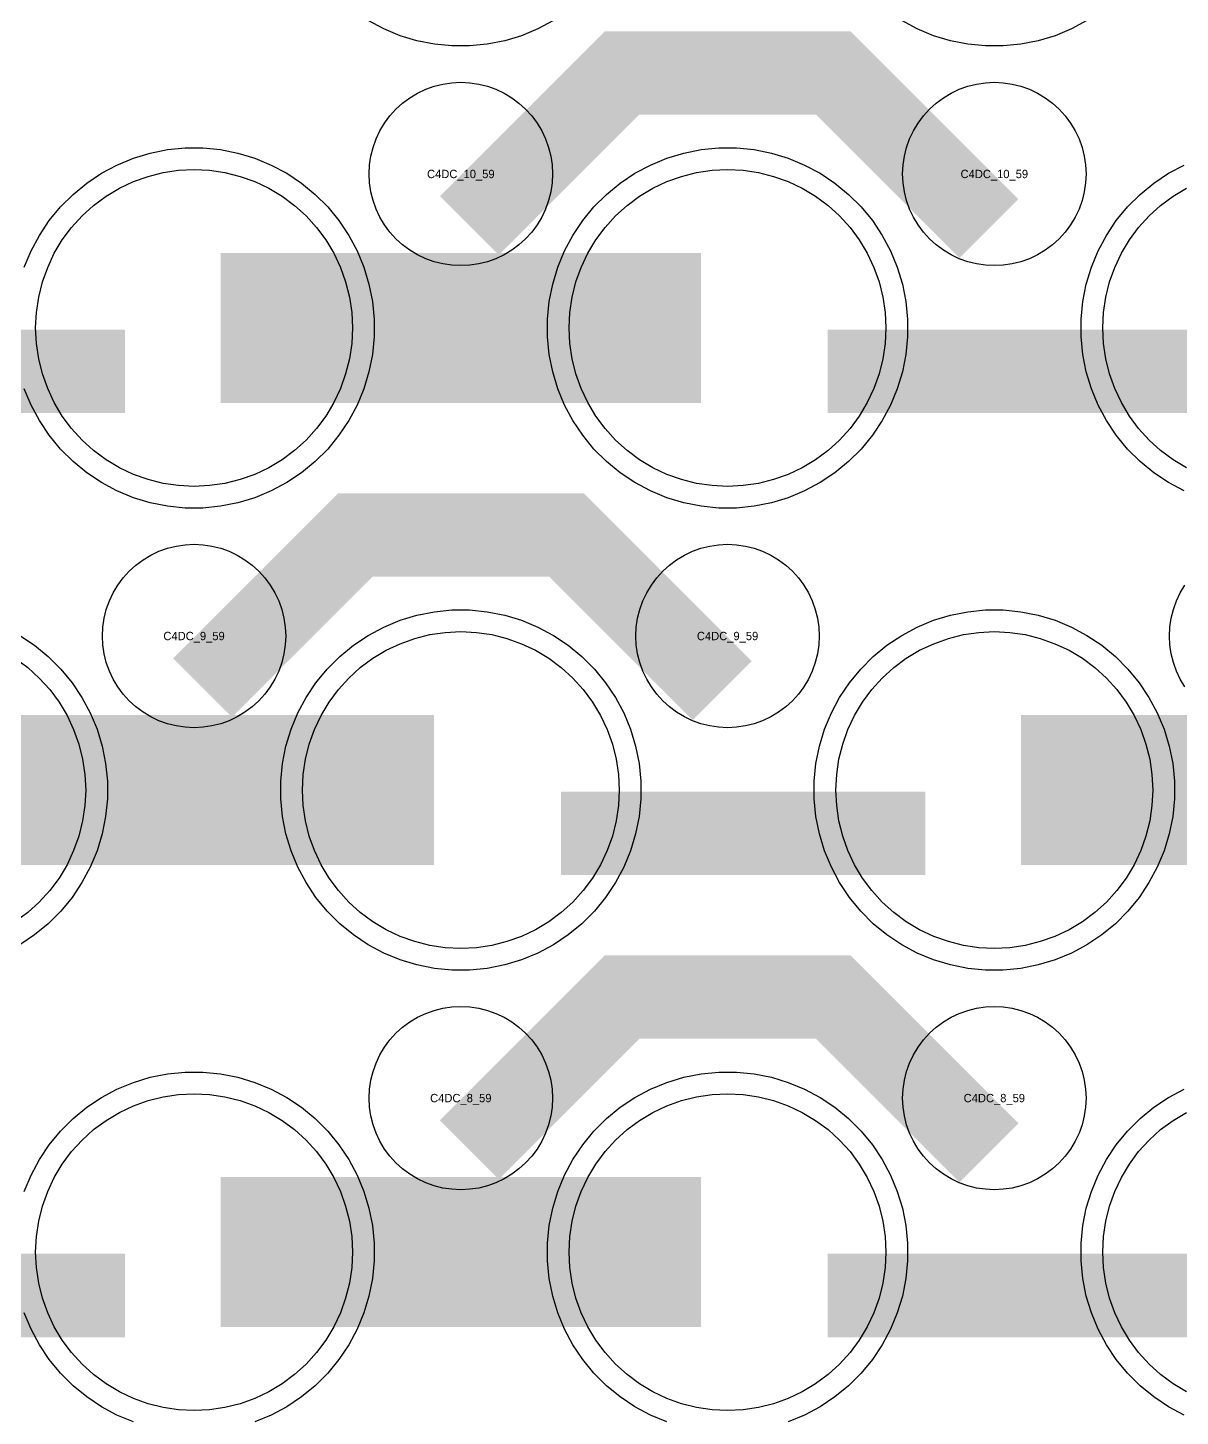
# Model space of a CAD drawing. Extents: x -11880 to 11880, y -14992 to 14992.
# Drawn here: x 6830.1 to 7175.8, y -13780.3 to -13363.9 of the extents above; entities that cross this region are included whole.
import ezdxf
from ezdxf.enums import TextEntityAlignment as Align

# ---------------------------------------------------------------- set-up
doc = ezdxf.new("R2010")
doc.units = 0
doc.header["$MEASUREMENT"] = 0
for name, color, linetype in [('GDS_775_DT_237', 138, 'CONTINUOUS'), ('RDL1_FS', 34, 'CONTINUOUS'), ('RDL_BS', 160, 'CONTINUOUS')]:
    doc.layers.add(name, color=color, linetype=linetype)

msp = doc.modelspace()

# ---------------------------------------------------------------- linework, layer by layer
at = {"layer": 'RDL1_FS'}
for points in [[(6880, -13501.434), (6875.343, -13501.205), (6870.732, -13500.521), (6866.209, -13499.389), (6861.819, -13497.817), (6857.605, -13495.825), (6853.605, -13493.427), (6849.86, -13490.649), (6846.406, -13487.519), (6843.276, -13484.065), (6840.498, -13480.32), (6838.1, -13476.32), (6836.108, -13472.106), (6834.536, -13467.716), (6833.404, -13463.193), (6832.72, -13458.582), (6832.491, -13453.925), (6832.72, -13449.268), (6833.404, -13444.657), (6834.536, -13440.134), (6836.108, -13435.744), (6838.1, -13431.53), (6840.498, -13427.53), (6843.276, -13423.785), (6846.406, -13420.331), (6849.86, -13417.201), (6853.605, -13414.423), (6857.605, -13412.025), (6861.819, -13410.033), (6866.209, -13408.461), (6870.732, -13407.329), (6875.343, -13406.645), (6880, -13406.416), (6884.657, -13406.645), (6889.268, -13407.329), (6893.791, -13408.461), (6898.181, -13410.033), (6902.395, -13412.025), (6906.395, -13414.423), (6910.14, -13417.201), (6913.594, -13420.331), (6916.724, -13423.785), (6919.502, -13427.53), (6921.9, -13431.53), (6923.892, -13435.744), (6925.464, -13440.134), (6926.596, -13444.657), (6927.28, -13449.268), (6927.509, -13453.925), (6927.28, -13458.582), (6926.596, -13463.193), (6925.464, -13467.716), (6923.892, -13472.106), (6921.9, -13476.32), (6919.502, -13480.32), (6916.724, -13484.065), (6913.594, -13487.519), (6910.14, -13490.649), (6906.395, -13493.427), (6902.395, -13495.825), (6898.181, -13497.817), (6893.791, -13499.389), (6889.268, -13500.521), (6884.657, -13501.205)], [(7040, -13501.434), (7035.343, -13501.205), (7030.732, -13500.521), (7026.209, -13499.389), (7021.819, -13497.817), (7017.605, -13495.825), (7013.605, -13493.427), (7009.86, -13490.649), (7006.406, -13487.519), (7003.276, -13484.065), (7000.498, -13480.32), (6998.1, -13476.32), (6996.108, -13472.106), (6994.536, -13467.716), (6993.404, -13463.193), (6992.72, -13458.582), (6992.491, -13453.925), (6992.72, -13449.268), (6993.404, -13444.657), (6994.536, -13440.134), (6996.108, -13435.744), (6998.1, -13431.53), (7000.498, -13427.53), (7003.276, -13423.785), (7006.406, -13420.331), (7009.86, -13417.201), (7013.605, -13414.423), (7017.605, -13412.025), (7021.819, -13410.033), (7026.209, -13408.461), (7030.732, -13407.329), (7035.343, -13406.645), (7040, -13406.416), (7044.657, -13406.645), (7049.268, -13407.329), (7053.791, -13408.461), (7058.181, -13410.033), (7062.395, -13412.025), (7066.395, -13414.423), (7070.14, -13417.201), (7073.594, -13420.331), (7076.724, -13423.785), (7079.502, -13427.53), (7081.9, -13431.53), (7083.892, -13435.744), (7085.464, -13440.134), (7086.596, -13444.657), (7087.28, -13449.268), (7087.509, -13453.925), (7087.28, -13458.582), (7086.596, -13463.193), (7085.464, -13467.716), (7083.892, -13472.106), (7081.9, -13476.32), (7079.502, -13480.32), (7076.724, -13484.065), (7073.594, -13487.519), (7070.14, -13490.649), (7066.395, -13493.427), (7062.395, -13495.825), (7058.181, -13497.817), (7053.791, -13499.389), (7049.268, -13500.521), (7044.657, -13501.205)]]:
    msp.add_lwpolyline(points, close=True, dxfattribs=at)
msp.add_lwpolyline([(7177.605, -13495.825), (7173.605, -13493.427), (7169.86, -13490.649), (7166.406, -13487.519), (7163.276, -13484.065), (7160.498, -13480.32), (7158.1, -13476.32), (7156.108, -13472.106), (7154.536, -13467.716), (7153.404, -13463.193), (7152.72, -13458.582), (7152.491, -13453.925), (7152.72, -13449.268), (7153.404, -13444.657), (7154.536, -13440.134), (7156.108, -13435.744), (7158.1, -13431.53), (7160.498, -13427.53), (7163.276, -13423.785), (7166.406, -13420.331), (7169.86, -13417.201), (7173.605, -13414.423), (7177.605, -13412.025)], dxfattribs=at)
for points in [[(6888.002, -13453.925, 45, 45, 0), (6960.002, -13453.925, 45, 45, 0)], [(6960.002, -13453.925, 45, 45, 0), (7032.002, -13453.925, 45, 45, 0)]]:
    msp.add_lwpolyline(points, format="xyseb", dxfattribs=at)
at = {"layer": 'RDL1_FS', "color": 241, "true_color": 0xf7abae}
for points in [[(6960, -13639.994), (6955.343, -13639.765), (6950.732, -13639.081), (6946.209, -13637.949), (6941.819, -13636.377), (6937.605, -13634.385), (6933.605, -13631.987), (6929.86, -13629.209), (6926.406, -13626.079), (6923.276, -13622.625), (6920.498, -13618.88), (6918.1, -13614.88), (6916.108, -13610.666), (6914.536, -13606.276), (6913.404, -13601.753), (6912.72, -13597.142), (6912.491, -13592.485), (6912.72, -13587.828), (6913.404, -13583.217), (6914.536, -13578.694), (6916.108, -13574.304), (6918.1, -13570.09), (6920.498, -13566.09), (6923.276, -13562.345), (6926.406, -13558.891), (6929.86, -13555.761), (6933.605, -13552.983), (6937.605, -13550.585), (6941.819, -13548.593), (6946.209, -13547.021), (6950.732, -13545.889), (6955.343, -13545.205), (6960, -13544.976), (6964.657, -13545.205), (6969.268, -13545.889), (6973.791, -13547.021), (6978.181, -13548.593), (6982.395, -13550.585), (6986.395, -13552.983), (6990.14, -13555.761), (6993.594, -13558.891), (6996.724, -13562.345), (6999.502, -13566.09), (7001.9, -13570.09), (7003.892, -13574.304), (7005.464, -13578.694), (7006.596, -13583.217), (7007.28, -13587.828), (7007.509, -13592.485), (7007.28, -13597.142), (7006.596, -13601.753), (7005.464, -13606.276), (7003.892, -13610.666), (7001.9, -13614.88), (6999.502, -13618.88), (6996.724, -13622.625), (6993.594, -13626.079), (6990.14, -13629.209), (6986.395, -13631.987), (6982.395, -13634.385), (6978.181, -13636.377), (6973.791, -13637.949), (6969.268, -13639.081), (6964.657, -13639.765)], [(7120, -13639.994), (7115.343, -13639.765), (7110.732, -13639.081), (7106.209, -13637.949), (7101.819, -13636.377), (7097.605, -13634.385), (7093.605, -13631.987), (7089.86, -13629.209), (7086.406, -13626.079), (7083.276, -13622.625), (7080.498, -13618.88), (7078.1, -13614.88), (7076.108, -13610.666), (7074.536, -13606.276), (7073.404, -13601.753), (7072.72, -13597.142), (7072.491, -13592.485), (7072.72, -13587.828), (7073.404, -13583.217), (7074.536, -13578.694), (7076.108, -13574.304), (7078.1, -13570.09), (7080.498, -13566.09), (7083.276, -13562.345), (7086.406, -13558.891), (7089.86, -13555.761), (7093.605, -13552.983), (7097.605, -13550.585), (7101.819, -13548.593), (7106.209, -13547.021), (7110.732, -13545.889), (7115.343, -13545.205), (7120, -13544.976), (7124.657, -13545.205), (7129.268, -13545.889), (7133.791, -13547.021), (7138.181, -13548.593), (7142.395, -13550.585), (7146.395, -13552.983), (7150.14, -13555.761), (7153.594, -13558.891), (7156.724, -13562.345), (7159.502, -13566.09), (7161.9, -13570.09), (7163.892, -13574.304), (7165.464, -13578.694), (7166.596, -13583.217), (7167.28, -13587.828), (7167.509, -13592.485), (7167.28, -13597.142), (7166.596, -13601.753), (7165.464, -13606.276), (7163.892, -13610.666), (7161.9, -13614.88), (7159.502, -13618.88), (7156.724, -13622.625), (7153.594, -13626.079), (7150.14, -13629.209), (7146.395, -13631.987), (7142.395, -13634.385), (7138.181, -13636.377), (7133.791, -13637.949), (7129.268, -13639.081), (7124.657, -13639.765)], [(6880, -13778.559), (6875.343, -13778.33), (6870.732, -13777.646), (6866.209, -13776.514), (6861.819, -13774.942), (6857.605, -13772.95), (6853.605, -13770.552), (6849.86, -13767.774), (6846.406, -13764.644), (6843.276, -13761.19), (6840.498, -13757.445), (6838.1, -13753.445), (6836.108, -13749.231), (6834.536, -13744.841), (6833.404, -13740.318), (6832.72, -13735.707), (6832.491, -13731.05), (6832.72, -13726.393), (6833.404, -13721.782), (6834.536, -13717.259), (6836.108, -13712.869), (6838.1, -13708.655), (6840.498, -13704.655), (6843.276, -13700.91), (6846.406, -13697.456), (6849.86, -13694.326), (6853.605, -13691.548), (6857.605, -13689.15), (6861.819, -13687.158), (6866.209, -13685.586), (6870.732, -13684.454), (6875.343, -13683.77), (6880, -13683.541), (6884.657, -13683.77), (6889.268, -13684.454), (6893.791, -13685.586), (6898.181, -13687.158), (6902.395, -13689.15), (6906.395, -13691.548), (6910.14, -13694.326), (6913.594, -13697.456), (6916.724, -13700.91), (6919.502, -13704.655), (6921.9, -13708.655), (6923.892, -13712.869), (6925.464, -13717.259), (6926.596, -13721.782), (6927.28, -13726.393), (6927.509, -13731.05), (6927.28, -13735.707), (6926.596, -13740.318), (6925.464, -13744.841), (6923.892, -13749.231), (6921.9, -13753.445), (6919.502, -13757.445), (6916.724, -13761.19), (6913.594, -13764.644), (6910.14, -13767.774), (6906.395, -13770.552), (6902.395, -13772.95), (6898.181, -13774.942), (6893.791, -13776.514), (6889.268, -13777.646), (6884.657, -13778.33)], [(7040, -13778.559), (7035.343, -13778.33), (7030.732, -13777.646), (7026.209, -13776.514), (7021.819, -13774.942), (7017.605, -13772.95), (7013.605, -13770.552), (7009.86, -13767.774), (7006.406, -13764.644), (7003.276, -13761.19), (7000.498, -13757.445), (6998.1, -13753.445), (6996.108, -13749.231), (6994.536, -13744.841), (6993.404, -13740.318), (6992.72, -13735.707), (6992.491, -13731.05), (6992.72, -13726.393), (6993.404, -13721.782), (6994.536, -13717.259), (6996.108, -13712.869), (6998.1, -13708.655), (7000.498, -13704.655), (7003.276, -13700.91), (7006.406, -13697.456), (7009.86, -13694.326), (7013.605, -13691.548), (7017.605, -13689.15), (7021.819, -13687.158), (7026.209, -13685.586), (7030.732, -13684.454), (7035.343, -13683.77), (7040, -13683.541), (7044.657, -13683.77), (7049.268, -13684.454), (7053.791, -13685.586), (7058.181, -13687.158), (7062.395, -13689.15), (7066.395, -13691.548), (7070.14, -13694.326), (7073.594, -13697.456), (7076.724, -13700.91), (7079.502, -13704.655), (7081.9, -13708.655), (7083.892, -13712.869), (7085.464, -13717.259), (7086.596, -13721.782), (7087.28, -13726.393), (7087.509, -13731.05), (7087.28, -13735.707), (7086.596, -13740.318), (7085.464, -13744.841), (7083.892, -13749.231), (7081.9, -13753.445), (7079.502, -13757.445), (7076.724, -13761.19), (7073.594, -13764.644), (7070.14, -13767.774), (7066.395, -13770.552), (7062.395, -13772.95), (7058.181, -13774.942), (7053.791, -13776.514), (7049.268, -13777.646), (7044.657, -13778.33)]]:
    msp.add_lwpolyline(points, close=True, dxfattribs=at)
for points in [[(6826.395, -13552.983), (6830.14, -13555.761), (6833.594, -13558.891), (6836.724, -13562.345), (6839.502, -13566.09), (6841.9, -13570.09), (6843.892, -13574.304), (6845.464, -13578.694), (6846.596, -13583.217), (6847.28, -13587.828), (6847.509, -13592.485), (6847.28, -13597.142), (6846.596, -13601.753), (6845.464, -13606.276), (6843.892, -13610.666), (6841.9, -13614.88), (6839.502, -13618.88), (6836.724, -13622.625), (6833.594, -13626.079), (6830.14, -13629.209), (6826.395, -13631.987)], [(7177.605, -13772.95), (7173.605, -13770.552), (7169.86, -13767.774), (7166.406, -13764.644), (7163.276, -13761.19), (7160.498, -13757.445), (7158.1, -13753.445), (7156.108, -13749.231), (7154.536, -13744.841), (7153.404, -13740.318), (7152.72, -13735.707), (7152.491, -13731.05), (7152.72, -13726.393), (7153.404, -13721.782), (7154.536, -13717.259), (7156.108, -13712.869), (7158.1, -13708.655), (7160.498, -13704.655), (7163.276, -13700.91), (7166.406, -13697.456), (7169.86, -13694.326), (7173.605, -13691.548), (7177.605, -13689.15)]]:
    msp.add_lwpolyline(points, dxfattribs=at)
for points in [[(6808.002, -13592.485, 45, 45, 0), (6880.002, -13592.485, 45, 45, 0)], [(6880.002, -13592.485, 45, 45, 0), (6952.002, -13592.485, 45, 45, 0)], [(7128.002, -13592.485, 45, 45, 0), (7200.002, -13592.485, 45, 45, 0)], [(6888.002, -13731.05, 45, 45, 0), (6960.002, -13731.05, 45, 45, 0)], [(6960.002, -13731.05, 45, 45, 0), (7032.002, -13731.05, 45, 45, 0)]]:
    msp.add_lwpolyline(points, format="xyseb", dxfattribs=at)
at = {"layer": 'RDL_BS'}
for points in [[(6987.777, -13361.743), (6983.115, -13364.235), (6978.205, -13366.266), (6973.165, -13367.797), (6967.938, -13368.843), (6962.644, -13369.36), (6957.356, -13369.36), (6952.062, -13368.843), (6946.835, -13367.797), (6941.795, -13366.266), (6936.885, -13364.235), (6932.223, -13361.743)], [(7147.777, -13361.743), (7143.115, -13364.235), (7138.205, -13366.266), (7133.165, -13367.797), (7127.938, -13368.843), (7122.644, -13369.36), (7117.356, -13369.36), (7112.062, -13368.843), (7106.835, -13367.797), (7101.795, -13366.266), (7096.885, -13364.235), (7092.223, -13361.743)], [(6829.094, -13435.72), (6831.125, -13430.81), (6833.617, -13426.148), (6836.564, -13421.734), (6839.926, -13417.633), (6843.708, -13413.851), (6847.809, -13410.489), (6852.223, -13407.542), (6856.885, -13405.05), (6861.795, -13403.019), (6866.835, -13401.488), (6872.062, -13400.442), (6877.356, -13399.925), (6882.644, -13399.925), (6887.938, -13400.442), (6893.165, -13401.488), (6898.205, -13403.019), (6903.115, -13405.05), (6907.777, -13407.542), (6912.191, -13410.489), (6916.292, -13413.851), (6920.074, -13417.633), (6923.436, -13421.734), (6926.383, -13426.148), (6928.875, -13430.81), (6930.906, -13435.72), (6932.437, -13440.76), (6933.483, -13445.987), (6934, -13451.281), (6934, -13456.569), (6933.483, -13461.863), (6932.437, -13467.09), (6930.906, -13472.13), (6928.875, -13477.04), (6926.383, -13481.702), (6923.436, -13486.116), (6920.074, -13490.217), (6916.292, -13493.999), (6912.191, -13497.361), (6907.777, -13500.308), (6903.115, -13502.8), (6898.205, -13504.831), (6893.165, -13506.362), (6887.938, -13507.408), (6882.644, -13507.925), (6877.356, -13507.925), (6872.062, -13507.408), (6866.835, -13506.362), (6861.795, -13504.831), (6856.885, -13502.8), (6852.223, -13500.308), (6847.809, -13497.361), (6843.708, -13493.999), (6839.926, -13490.217), (6836.564, -13486.116), (6833.617, -13481.702), (6831.125, -13477.04), (6829.094, -13472.13)], [(7176.885, -13502.8), (7172.223, -13500.308), (7167.809, -13497.361), (7163.708, -13493.999), (7159.926, -13490.217), (7156.564, -13486.116), (7153.617, -13481.702), (7151.125, -13477.04), (7149.094, -13472.13), (7147.563, -13467.09), (7146.517, -13461.863), (7146, -13456.569), (7146, -13451.281), (7146.517, -13445.987), (7147.563, -13440.76), (7149.094, -13435.72), (7151.125, -13430.81), (7153.617, -13426.148), (7156.564, -13421.734), (7159.926, -13417.633), (7163.708, -13413.851), (7167.809, -13410.489), (7172.223, -13407.542), (7176.885, -13405.05)], [(7177.143, -13561.577), (7175.75, -13559.253), (7174.598, -13556.816), (7173.691, -13554.281), (7173.034, -13551.662), (7172.638, -13548.99), (7172.506, -13546.297), (7172.638, -13543.604), (7173.034, -13540.932), (7173.691, -13538.313), (7174.598, -13535.778), (7175.75, -13533.341), (7177.143, -13531.017)]]:
    msp.add_lwpolyline(points, dxfattribs=at)
for points in [[(6962.562, -13423.239, 25, 25, 0), (7008.377, -13377.424, 25, 25, 0), (7041.93, -13377.424, 25, 25, 0)], [(7118.401, -13424.138, 25, 25, 0), (7071.687, -13377.424, 25, 25, 0), (7041.929, -13377.424, 25, 25, 0)], [(6750.016, -13466.938, 25, 25, 0), (6859.281, -13466.938, 25, 25, 0)], [(7070.016, -13466.938, 25, 25, 0), (7179.281, -13466.938, 25, 25, 0)], [(6882.562, -13561.799, 25, 25, 0), (6928.377, -13515.984, 25, 25, 0), (6961.93, -13515.984, 25, 25, 0)], [(7038.401, -13562.698, 25, 25, 0), (6991.687, -13515.984, 25, 25, 0), (6961.929, -13515.984, 25, 25, 0)], [(6962.562, -13700.364, 25, 25, 0), (7008.377, -13654.549, 25, 25, 0), (7041.93, -13654.549, 25, 25, 0)], [(7118.401, -13701.263, 25, 25, 0), (7071.687, -13654.549, 25, 25, 0), (7041.929, -13654.549, 25, 25, 0)]]:
    msp.add_lwpolyline(points, format="xyseb", dxfattribs=at)
for points in [[(6960, -13435.231), (6957.307, -13435.099), (6954.635, -13434.703), (6952.016, -13434.046), (6949.481, -13433.139), (6947.044, -13431.987), (6944.72, -13430.594), (6942.557, -13428.991), (6940.558, -13427.179), (6938.746, -13425.18), (6937.143, -13423.017), (6935.75, -13420.693), (6934.598, -13418.256), (6933.691, -13415.721), (6933.034, -13413.102), (6932.638, -13410.43), (6932.506, -13407.737), (6932.638, -13405.044), (6933.034, -13402.372), (6933.691, -13399.753), (6934.598, -13397.218), (6935.75, -13394.781), (6937.143, -13392.457), (6938.746, -13390.294), (6940.558, -13388.295), (6942.557, -13386.483), (6944.72, -13384.88), (6947.044, -13383.487), (6949.481, -13382.335), (6952.016, -13381.428), (6954.635, -13380.771), (6957.307, -13380.375), (6960, -13380.243), (6962.693, -13380.375), (6965.365, -13380.771), (6967.984, -13381.428), (6970.519, -13382.335), (6972.956, -13383.487), (6975.28, -13384.88), (6977.443, -13386.483), (6979.442, -13388.295), (6981.254, -13390.294), (6982.857, -13392.457), (6984.25, -13394.781), (6985.402, -13397.218), (6986.309, -13399.753), (6986.966, -13402.372), (6987.362, -13405.044), (6987.494, -13407.737), (6987.362, -13410.43), (6986.966, -13413.102), (6986.309, -13415.721), (6985.402, -13418.256), (6984.25, -13420.693), (6982.857, -13423.017), (6981.254, -13425.18), (6979.442, -13427.179), (6977.443, -13428.991), (6975.28, -13430.594), (6972.956, -13431.987), (6970.519, -13433.139), (6967.984, -13434.046), (6965.365, -13434.703), (6962.693, -13435.099)], [(7120, -13435.231), (7117.307, -13435.099), (7114.635, -13434.703), (7112.016, -13434.046), (7109.481, -13433.139), (7107.044, -13431.987), (7104.72, -13430.594), (7102.557, -13428.991), (7100.558, -13427.179), (7098.746, -13425.18), (7097.143, -13423.017), (7095.75, -13420.693), (7094.598, -13418.256), (7093.691, -13415.721), (7093.034, -13413.102), (7092.638, -13410.43), (7092.506, -13407.737), (7092.638, -13405.044), (7093.034, -13402.372), (7093.691, -13399.753), (7094.598, -13397.218), (7095.75, -13394.781), (7097.143, -13392.457), (7098.746, -13390.294), (7100.558, -13388.295), (7102.557, -13386.483), (7104.72, -13384.88), (7107.044, -13383.487), (7109.481, -13382.335), (7112.016, -13381.428), (7114.635, -13380.771), (7117.307, -13380.375), (7120, -13380.243), (7122.693, -13380.375), (7125.365, -13380.771), (7127.984, -13381.428), (7130.519, -13382.335), (7132.956, -13383.487), (7135.28, -13384.88), (7137.443, -13386.483), (7139.442, -13388.295), (7141.254, -13390.294), (7142.857, -13392.457), (7144.25, -13394.781), (7145.402, -13397.218), (7146.309, -13399.753), (7146.966, -13402.372), (7147.362, -13405.044), (7147.494, -13407.737), (7147.362, -13410.43), (7146.966, -13413.102), (7146.309, -13415.721), (7145.402, -13418.256), (7144.25, -13420.693), (7142.857, -13423.017), (7141.254, -13425.18), (7139.442, -13427.179), (7137.443, -13428.991), (7135.28, -13430.594), (7132.956, -13431.987), (7130.519, -13433.139), (7127.984, -13434.046), (7125.365, -13434.703), (7122.693, -13435.099)], [(7037.356, -13507.925), (7032.062, -13507.408), (7026.835, -13506.362), (7021.795, -13504.831), (7016.885, -13502.8), (7012.223, -13500.308), (7007.809, -13497.361), (7003.708, -13493.999), (6999.926, -13490.217), (6996.564, -13486.116), (6993.617, -13481.702), (6991.125, -13477.04), (6989.094, -13472.13), (6987.563, -13467.09), (6986.517, -13461.863), (6986, -13456.569), (6986, -13451.281), (6986.517, -13445.987), (6987.563, -13440.76), (6989.094, -13435.72), (6991.125, -13430.81), (6993.617, -13426.148), (6996.564, -13421.734), (6999.926, -13417.633), (7003.708, -13413.851), (7007.809, -13410.489), (7012.223, -13407.542), (7016.885, -13405.05), (7021.795, -13403.019), (7026.835, -13401.488), (7032.062, -13400.442), (7037.356, -13399.925), (7042.644, -13399.925), (7047.938, -13400.442), (7053.165, -13401.488), (7058.205, -13403.019), (7063.115, -13405.05), (7067.777, -13407.542), (7072.191, -13410.489), (7076.292, -13413.851), (7080.074, -13417.633), (7083.436, -13421.734), (7086.383, -13426.148), (7088.875, -13430.81), (7090.906, -13435.72), (7092.437, -13440.76), (7093.483, -13445.987), (7094, -13451.281), (7094, -13456.569), (7093.483, -13461.863), (7092.437, -13467.09), (7090.906, -13472.13), (7088.875, -13477.04), (7086.383, -13481.702), (7083.436, -13486.116), (7080.074, -13490.217), (7076.292, -13493.999), (7072.191, -13497.361), (7067.777, -13500.308), (7063.115, -13502.8), (7058.205, -13504.831), (7053.165, -13506.362), (7047.938, -13507.408), (7042.644, -13507.925)], [(6880, -13573.791), (6877.307, -13573.659), (6874.635, -13573.263), (6872.016, -13572.606), (6869.481, -13571.699), (6867.044, -13570.547), (6864.72, -13569.154), (6862.557, -13567.551), (6860.558, -13565.739), (6858.746, -13563.74), (6857.143, -13561.577), (6855.75, -13559.253), (6854.598, -13556.816), (6853.691, -13554.281), (6853.034, -13551.662), (6852.638, -13548.99), (6852.506, -13546.297), (6852.638, -13543.604), (6853.034, -13540.932), (6853.691, -13538.313), (6854.598, -13535.778), (6855.75, -13533.341), (6857.143, -13531.017), (6858.746, -13528.854), (6860.558, -13526.855), (6862.557, -13525.043), (6864.72, -13523.44), (6867.044, -13522.047), (6869.481, -13520.895), (6872.016, -13519.988), (6874.635, -13519.331), (6877.307, -13518.935), (6880, -13518.803), (6882.693, -13518.935), (6885.365, -13519.331), (6887.984, -13519.988), (6890.519, -13520.895), (6892.956, -13522.047), (6895.28, -13523.44), (6897.443, -13525.043), (6899.442, -13526.855), (6901.254, -13528.854), (6902.857, -13531.017), (6904.25, -13533.341), (6905.402, -13535.778), (6906.309, -13538.313), (6906.966, -13540.932), (6907.362, -13543.604), (6907.494, -13546.297), (6907.362, -13548.99), (6906.966, -13551.662), (6906.309, -13554.281), (6905.402, -13556.816), (6904.25, -13559.253), (6902.857, -13561.577), (6901.254, -13563.74), (6899.442, -13565.739), (6897.443, -13567.551), (6895.28, -13569.154), (6892.956, -13570.547), (6890.519, -13571.699), (6887.984, -13572.606), (6885.365, -13573.263), (6882.693, -13573.659)], [(7040, -13573.791), (7037.307, -13573.659), (7034.635, -13573.263), (7032.016, -13572.606), (7029.481, -13571.699), (7027.044, -13570.547), (7024.72, -13569.154), (7022.557, -13567.551), (7020.558, -13565.739), (7018.746, -13563.74), (7017.143, -13561.577), (7015.75, -13559.253), (7014.598, -13556.816), (7013.691, -13554.281), (7013.034, -13551.662), (7012.638, -13548.99), (7012.506, -13546.297), (7012.638, -13543.604), (7013.034, -13540.932), (7013.691, -13538.313), (7014.598, -13535.778), (7015.75, -13533.341), (7017.143, -13531.017), (7018.746, -13528.854), (7020.558, -13526.855), (7022.557, -13525.043), (7024.72, -13523.44), (7027.044, -13522.047), (7029.481, -13520.895), (7032.016, -13519.988), (7034.635, -13519.331), (7037.307, -13518.935), (7040, -13518.803), (7042.693, -13518.935), (7045.365, -13519.331), (7047.984, -13519.988), (7050.519, -13520.895), (7052.956, -13522.047), (7055.28, -13523.44), (7057.443, -13525.043), (7059.442, -13526.855), (7061.254, -13528.854), (7062.857, -13531.017), (7064.25, -13533.341), (7065.402, -13535.778), (7066.309, -13538.313), (7066.966, -13540.932), (7067.362, -13543.604), (7067.494, -13546.297), (7067.362, -13548.99), (7066.966, -13551.662), (7066.309, -13554.281), (7065.402, -13556.816), (7064.25, -13559.253), (7062.857, -13561.577), (7061.254, -13563.74), (7059.442, -13565.739), (7057.443, -13567.551), (7055.28, -13569.154), (7052.956, -13570.547), (7050.519, -13571.699), (7047.984, -13572.606), (7045.365, -13573.263), (7042.693, -13573.659)], [(6960, -13712.356), (6957.307, -13712.224), (6954.635, -13711.828), (6952.016, -13711.171), (6949.481, -13710.264), (6947.044, -13709.112), (6944.72, -13707.719), (6942.557, -13706.116), (6940.558, -13704.304), (6938.746, -13702.305), (6937.143, -13700.142), (6935.75, -13697.818), (6934.598, -13695.381), (6933.691, -13692.846), (6933.034, -13690.227), (6932.638, -13687.555), (6932.506, -13684.862), (6932.638, -13682.169), (6933.034, -13679.497), (6933.691, -13676.878), (6934.598, -13674.343), (6935.75, -13671.906), (6937.143, -13669.582), (6938.746, -13667.419), (6940.558, -13665.42), (6942.557, -13663.608), (6944.72, -13662.005), (6947.044, -13660.612), (6949.481, -13659.46), (6952.016, -13658.553), (6954.635, -13657.896), (6957.307, -13657.5), (6960, -13657.368), (6962.693, -13657.5), (6965.365, -13657.896), (6967.984, -13658.553), (6970.519, -13659.46), (6972.956, -13660.612), (6975.28, -13662.005), (6977.443, -13663.608), (6979.442, -13665.42), (6981.254, -13667.419), (6982.857, -13669.582), (6984.25, -13671.906), (6985.402, -13674.343), (6986.309, -13676.878), (6986.966, -13679.497), (6987.362, -13682.169), (6987.494, -13684.862), (6987.362, -13687.555), (6986.966, -13690.227), (6986.309, -13692.846), (6985.402, -13695.381), (6984.25, -13697.818), (6982.857, -13700.142), (6981.254, -13702.305), (6979.442, -13704.304), (6977.443, -13706.116), (6975.28, -13707.719), (6972.956, -13709.112), (6970.519, -13710.264), (6967.984, -13711.171), (6965.365, -13711.828), (6962.693, -13712.224)], [(7120, -13712.356), (7117.307, -13712.224), (7114.635, -13711.828), (7112.016, -13711.171), (7109.481, -13710.264), (7107.044, -13709.112), (7104.72, -13707.719), (7102.557, -13706.116), (7100.558, -13704.304), (7098.746, -13702.305), (7097.143, -13700.142), (7095.75, -13697.818), (7094.598, -13695.381), (7093.691, -13692.846), (7093.034, -13690.227), (7092.638, -13687.555), (7092.506, -13684.862), (7092.638, -13682.169), (7093.034, -13679.497), (7093.691, -13676.878), (7094.598, -13674.343), (7095.75, -13671.906), (7097.143, -13669.582), (7098.746, -13667.419), (7100.558, -13665.42), (7102.557, -13663.608), (7104.72, -13662.005), (7107.044, -13660.612), (7109.481, -13659.46), (7112.016, -13658.553), (7114.635, -13657.896), (7117.307, -13657.5), (7120, -13657.368), (7122.693, -13657.5), (7125.365, -13657.896), (7127.984, -13658.553), (7130.519, -13659.46), (7132.956, -13660.612), (7135.28, -13662.005), (7137.443, -13663.608), (7139.442, -13665.42), (7141.254, -13667.419), (7142.857, -13669.582), (7144.25, -13671.906), (7145.402, -13674.343), (7146.309, -13676.878), (7146.966, -13679.497), (7147.362, -13682.169), (7147.494, -13684.862), (7147.362, -13687.555), (7146.966, -13690.227), (7146.309, -13692.846), (7145.402, -13695.381), (7144.25, -13697.818), (7142.857, -13700.142), (7141.254, -13702.305), (7139.442, -13704.304), (7137.443, -13706.116), (7135.28, -13707.719), (7132.956, -13709.112), (7130.519, -13710.264), (7127.984, -13711.171), (7125.365, -13711.828), (7122.693, -13712.224)]]:
    msp.add_lwpolyline(points, close=True, dxfattribs=at)
at = {"layer": 'RDL_BS', "color": 241, "true_color": 0xf7abae}
for points in [[(6957.356, -13646.485), (6952.062, -13645.968), (6946.835, -13644.922), (6941.795, -13643.391), (6936.885, -13641.36), (6932.223, -13638.868), (6927.809, -13635.921), (6923.708, -13632.559), (6919.926, -13628.777), (6916.564, -13624.676), (6913.617, -13620.262), (6911.125, -13615.6), (6909.094, -13610.69), (6907.563, -13605.65), (6906.517, -13600.423), (6906, -13595.129), (6906, -13589.841), (6906.517, -13584.547), (6907.563, -13579.32), (6909.094, -13574.28), (6911.125, -13569.37), (6913.617, -13564.708), (6916.564, -13560.294), (6919.926, -13556.193), (6923.708, -13552.411), (6927.809, -13549.049), (6932.223, -13546.102), (6936.885, -13543.61), (6941.795, -13541.579), (6946.835, -13540.048), (6952.062, -13539.002), (6957.356, -13538.485), (6962.644, -13538.485), (6967.938, -13539.002), (6973.165, -13540.048), (6978.205, -13541.579), (6983.115, -13543.61), (6987.777, -13546.102), (6992.191, -13549.049), (6996.292, -13552.411), (7000.074, -13556.193), (7003.436, -13560.294), (7006.383, -13564.708), (7008.875, -13569.37), (7010.906, -13574.28), (7012.437, -13579.32), (7013.483, -13584.547), (7014, -13589.841), (7014, -13595.129), (7013.483, -13600.423), (7012.437, -13605.65), (7010.906, -13610.69), (7008.875, -13615.6), (7006.383, -13620.262), (7003.436, -13624.676), (7000.074, -13628.777), (6996.292, -13632.559), (6992.191, -13635.921), (6987.777, -13638.868), (6983.115, -13641.36), (6978.205, -13643.391), (6973.165, -13644.922), (6967.938, -13645.968), (6962.644, -13646.485)], [(7117.356, -13646.485), (7112.062, -13645.968), (7106.835, -13644.922), (7101.795, -13643.391), (7096.885, -13641.36), (7092.223, -13638.868), (7087.809, -13635.921), (7083.708, -13632.559), (7079.926, -13628.777), (7076.564, -13624.676), (7073.617, -13620.262), (7071.125, -13615.6), (7069.094, -13610.69), (7067.563, -13605.65), (7066.517, -13600.423), (7066, -13595.129), (7066, -13589.841), (7066.517, -13584.547), (7067.563, -13579.32), (7069.094, -13574.28), (7071.125, -13569.37), (7073.617, -13564.708), (7076.564, -13560.294), (7079.926, -13556.193), (7083.708, -13552.411), (7087.809, -13549.049), (7092.223, -13546.102), (7096.885, -13543.61), (7101.795, -13541.579), (7106.835, -13540.048), (7112.062, -13539.002), (7117.356, -13538.485), (7122.644, -13538.485), (7127.938, -13539.002), (7133.165, -13540.048), (7138.205, -13541.579), (7143.115, -13543.61), (7147.777, -13546.102), (7152.191, -13549.049), (7156.292, -13552.411), (7160.074, -13556.193), (7163.436, -13560.294), (7166.383, -13564.708), (7168.875, -13569.37), (7170.906, -13574.28), (7172.437, -13579.32), (7173.483, -13584.547), (7174, -13589.841), (7174, -13595.129), (7173.483, -13600.423), (7172.437, -13605.65), (7170.906, -13610.69), (7168.875, -13615.6), (7166.383, -13620.262), (7163.436, -13624.676), (7160.074, -13628.777), (7156.292, -13632.559), (7152.191, -13635.921), (7147.777, -13638.868), (7143.115, -13641.36), (7138.205, -13643.391), (7133.165, -13644.922), (7127.938, -13645.968), (7122.644, -13646.485)]]:
    msp.add_lwpolyline(points, close=True, dxfattribs=at)
for points in [[(6827.777, -13546.102), (6832.191, -13549.049), (6836.292, -13552.411), (6840.074, -13556.193), (6843.436, -13560.294), (6846.383, -13564.708), (6848.875, -13569.37), (6850.906, -13574.28), (6852.437, -13579.32), (6853.483, -13584.547), (6854, -13589.841), (6854, -13595.129), (6853.483, -13600.423), (6852.437, -13605.65), (6850.906, -13610.69), (6848.875, -13615.6), (6846.383, -13620.262), (6843.436, -13624.676), (6840.074, -13628.777), (6836.292, -13632.559), (6832.191, -13635.921), (6827.777, -13638.868)], [(6829.094, -13712.845), (6831.125, -13707.935), (6833.617, -13703.273), (6836.564, -13698.859), (6839.926, -13694.758), (6843.708, -13690.976), (6847.809, -13687.614), (6852.223, -13684.667), (6856.885, -13682.175), (6861.795, -13680.144), (6866.835, -13678.613), (6872.062, -13677.567), (6877.356, -13677.05), (6882.644, -13677.05), (6887.938, -13677.567), (6893.165, -13678.613), (6898.205, -13680.144), (6903.115, -13682.175), (6907.777, -13684.667), (6912.191, -13687.614), (6916.292, -13690.976), (6920.074, -13694.758), (6923.436, -13698.859), (6926.383, -13703.273), (6928.875, -13707.935), (6930.906, -13712.845), (6932.437, -13717.885), (6933.483, -13723.112), (6934, -13728.406), (6934, -13733.694), (6933.483, -13738.988), (6932.437, -13744.215), (6930.906, -13749.255), (6928.875, -13754.165), (6926.383, -13758.827), (6923.436, -13763.241), (6920.074, -13767.342), (6916.292, -13771.124), (6912.191, -13774.486), (6907.777, -13777.433), (6903.115, -13779.925), (6898.205, -13781.956)], [(7021.795, -13781.956), (7016.885, -13779.925), (7012.223, -13777.433), (7007.809, -13774.486), (7003.708, -13771.124), (6999.926, -13767.342), (6996.564, -13763.241), (6993.617, -13758.827), (6991.125, -13754.165), (6989.094, -13749.255), (6987.563, -13744.215), (6986.517, -13738.988), (6986, -13733.694), (6986, -13728.406), (6986.517, -13723.112), (6987.563, -13717.885), (6989.094, -13712.845), (6991.125, -13707.935), (6993.617, -13703.273), (6996.564, -13698.859), (6999.926, -13694.758), (7003.708, -13690.976), (7007.809, -13687.614), (7012.223, -13684.667), (7016.885, -13682.175), (7021.795, -13680.144), (7026.835, -13678.613), (7032.062, -13677.567), (7037.356, -13677.05), (7042.644, -13677.05), (7047.938, -13677.567), (7053.165, -13678.613), (7058.205, -13680.144), (7063.115, -13682.175), (7067.777, -13684.667), (7072.191, -13687.614), (7076.292, -13690.976), (7080.074, -13694.758), (7083.436, -13698.859), (7086.383, -13703.273), (7088.875, -13707.935), (7090.906, -13712.845), (7092.437, -13717.885), (7093.483, -13723.112), (7094, -13728.406), (7094, -13733.694), (7093.483, -13738.988), (7092.437, -13744.215), (7090.906, -13749.255), (7088.875, -13754.165), (7086.383, -13758.827), (7083.436, -13763.241), (7080.074, -13767.342), (7076.292, -13771.124), (7072.191, -13774.486), (7067.777, -13777.433), (7063.115, -13779.925), (7058.205, -13781.956)], [(7176.885, -13779.925), (7172.223, -13777.433), (7167.809, -13774.486), (7163.708, -13771.124), (7159.926, -13767.342), (7156.564, -13763.241), (7153.617, -13758.827), (7151.125, -13754.165), (7149.094, -13749.255), (7147.563, -13744.215), (7146.517, -13738.988), (7146, -13733.694), (7146, -13728.406), (7146.517, -13723.112), (7147.563, -13717.885), (7149.094, -13712.845), (7151.125, -13707.935), (7153.617, -13703.273), (7156.564, -13698.859), (7159.926, -13694.758), (7163.708, -13690.976), (7167.809, -13687.614), (7172.223, -13684.667), (7176.885, -13682.175)], [(6861.795, -13781.956), (6856.885, -13779.925), (6852.223, -13777.433), (6847.809, -13774.486), (6843.708, -13771.124), (6839.926, -13767.342), (6836.564, -13763.241), (6833.617, -13758.827), (6831.125, -13754.165), (6829.094, -13749.255)]]:
    msp.add_lwpolyline(points, dxfattribs=at)
for points in [[(6990.016, -13605.498, 25, 25, 0), (7099.281, -13605.498, 25, 25, 0)], [(6750.016, -13744.063, 25, 25, 0), (6859.281, -13744.063, 25, 25, 0)], [(7070.016, -13744.063, 25, 25, 0), (7179.281, -13744.063, 25, 25, 0)]]:
    msp.add_lwpolyline(points, format="xyseb", dxfattribs=at)

# ---------------------------------------------------------------- texts
at = {"layer": 'GDS_775_DT_237'}
for s, p in [('C4DC_10_59', (6960, -13407.737)), ('C4DC_10_59', (6960, -13407.737)), ('C4DC_10_59', (7120, -13407.737)), ('C4DC_10_59', (7120, -13407.737)), ('C4DC_9_59', (6880, -13546.297)), ('C4DC_9_59', (6880, -13546.297)), ('C4DC_9_59', (7040, -13546.297)), ('C4DC_9_59', (7040, -13546.297)), ('C4DC_8_59', (6960, -13684.862)), ('C4DC_8_59', (6960, -13684.862)), ('C4DC_8_59', (7120, -13684.862)), ('C4DC_8_59', (7120, -13684.862))]:
    msp.add_text(s, height=2.5, dxfattribs=at).set_placement(p, align=Align.MIDDLE_CENTER)

doc.saveas('drawing.dxf')
